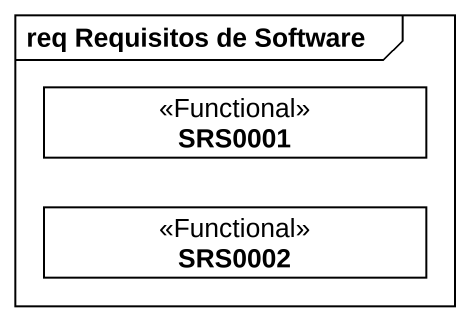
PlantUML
@startuml
mainframe req Requisitos de Software
hide circle
hide empty members
class SRS0001 <<Functional>>
class SRS0002 <<Functional>>
@enduml
